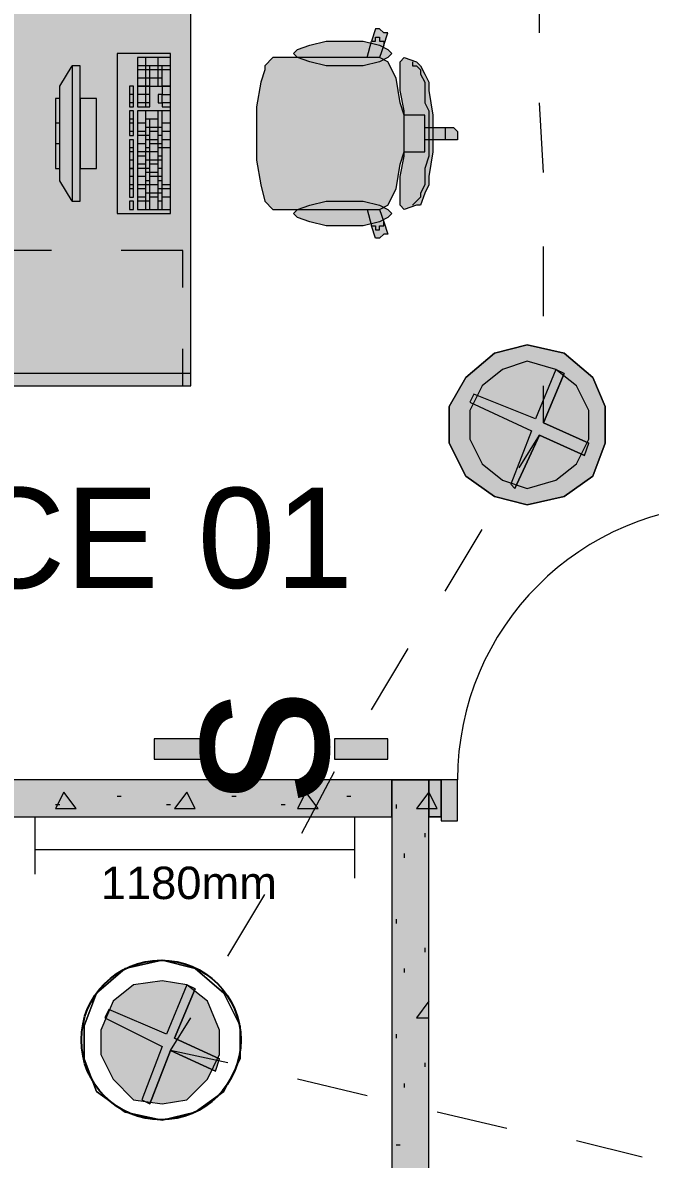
# Model space of a CAD drawing. Header units: inches. Extents: x 0.12 to 8.16, y 2.81 to 8.2.
# Drawn here: x 2.5833 to 2.8383, y 6.6092 to 7.0708 of the extents above; entities that cross this region are included whole.
import ezdxf

# ---------------------------------------------------------------- set-up
doc = ezdxf.new("R2010")
doc.units = ezdxf.units.IN
doc.header["$MEASUREMENT"] = 0
for name, color, linetype, true_color in [('PDF_Geometry', 7, 'Continuous', 0x029e21), ('PDF_Solid Fills', 7, 'Continuous', 0xffffff), ('PDF_Text', 7, 'Continuous', 0x5555ff)]:
    doc.layers.add(name, color=color, linetype=linetype, true_color=true_color)
doc.styles.add('PDF F2', font='arial.ttf')

msp = doc.modelspace()

# ---------------------------------------------------------------- hatches: boundary and pattern name
at = {"layer": 'PDF_Solid Fills', "transparency": 33554559}
for points in [[(2.694999906751844, 7.056666904025607), (2.723333240085178, 7.056666904025607), (2.724999906751844, 7.063333570692274), (2.726666573418511, 7.068333570692274), (2.728333240085178, 7.068333570692274), (2.729999906751845, 7.066666904025607), (2.731666573418511, 7.066666904025607), (2.729999906751845, 7.061666904025607), (2.728333240085178, 7.056666904025607), (2.731666573418511, 7.05500023735894), (2.734999906751844, 7.048333570692273), (2.736666573418511, 7.038333570692274), (2.738333240085178, 7.033333570692274), (2.743333240085178, 7.033333570692274), (2.746666573418511, 7.033333570692274), (2.746666573418511, 7.028333570692274), (2.753333240085178, 7.028333570692274), (2.758333240085178, 7.028333570692274), (2.759999906751844, 7.026666904025607), (2.759999906751844, 7.025000237358941), (2.678333240085178, 7.025000237358941), (2.678333240085178, 7.036666904025608), (2.678333240085178, 7.036666904025608), (2.679999906751844, 7.046666904025607), (2.681666573418511, 7.051666904025607), (2.681666573418511, 7.053333570692274), (2.684999906751845, 7.056666904025607), (2.684999906751845, 7.056666904025607), (2.689999906751845, 7.056666904025607)], [(2.713333553738064, 7.063333299424913), (2.721666887071398, 7.063333299424913), (2.728333553738064, 7.061666632758246), (2.731666887071398, 7.05999996609158), (2.733333553738064, 7.058333299424913), (2.731666887071398, 7.056666632758246), (2.728333553738064, 7.054999966091579), (2.721666887071398, 7.053333299424913), (2.713333553738064, 7.053333299424913), (2.706666887071397, 7.053333299424913), (2.700000220404731, 7.054999966091579), (2.695000220404731, 7.056666632758246), (2.693333553738064, 7.058333299424913), (2.695000220404731, 7.05999996609158), (2.700000220404731, 7.061666632758246), (2.706666887071397, 7.063333299424913)], [(2.75, 7.033333672417534), (2.75, 7.0250003390842), (2.738333333333333, 7.0250003390842), (2.738333333333333, 7.035000339084201), (2.736666666666667, 7.043333672417534), (2.736666666666667, 7.048333672417534), (2.736666666666667, 7.053333672417534), (2.736666666666667, 7.0550003390842), (2.738333333333333, 7.056667005750867), (2.743333333333333, 7.0550003390842), (2.745, 7.053333672417534), (2.746666666666667, 7.050000339084201), (2.748333333333334, 7.046667005750868), (2.748333333333334, 7.043333672417534)], [(2.606666776869032, 6.998333401150173), (2.603333443535699, 6.998333401150173), (2.598333443535699, 7.006666734483507), (2.598333443535699, 7.011666734483507), (2.596666776869032, 7.011666734483507), (2.596666776869032, 7.04000006781684), (2.598333443535699, 7.04000006781684), (2.598333443535699, 7.04500006781684), (2.603333443535699, 7.053333401150173), (2.606666776869032, 7.053333401150173), (2.606666776869032, 7.04000006781684), (2.613333443535699, 7.04000006781684), (2.613333443535699, 7.011666734483507), (2.606666776869032, 7.011666734483507)], [(2.694999906751844, 6.994999779595268), (2.689999906751845, 6.994999779595268), (2.684999906751845, 6.994999779595268), (2.684999906751845, 6.994999779595268), (2.681666573418511, 6.998333112928601), (2.681666573418511, 6.998333112928601), (2.679999906751844, 7.004999779595268), (2.678333240085178, 7.014999779595268), (2.678333240085178, 7.014999779595268), (2.678333240085178, 7.024999779595269), (2.759999906751844, 7.024999779595269), (2.759999906751844, 7.023333112928602), (2.758333240085178, 7.023333112928602), (2.753333240085178, 7.023333112928602), (2.746666573418511, 7.023333112928602), (2.746666573418511, 7.018333112928602), (2.743333240085178, 7.018333112928602), (2.738333240085178, 7.018333112928602), (2.736666573418511, 7.013333112928602), (2.734999906751844, 7.003333112928602), (2.731666573418511, 6.996666446261935), (2.728333240085178, 6.994999779595268), (2.729999906751845, 6.989999779595268), (2.731666573418511, 6.984999779595269), (2.729999906751845, 6.984999779595269), (2.728333240085178, 6.983333112928602), (2.726666573418511, 6.983333112928602), (2.724999906751844, 6.988333112928601), (2.723333240085178, 6.994999779595268)], [(2.75, 7.018333435058594), (2.748333333333334, 7.008333435058594), (2.748333333333334, 7.00500010172526), (2.746666666666667, 7.001666768391927), (2.745, 6.996666768391927), (2.743333333333333, 6.996666768391927), (2.738333333333333, 6.99500010172526), (2.736666666666667, 6.996666768391927), (2.736666666666667, 6.998333435058594), (2.736666666666667, 7.003333435058594), (2.736666666666667, 7.008333435058594), (2.738333333333333, 7.016666768391927), (2.738333333333333, 7.025000101725261), (2.75, 7.025000101725261)], [(2.713333553738064, 6.988333384195963), (2.706666887071397, 6.988333384195963), (2.700000220404731, 6.99000005086263), (2.695000220404731, 6.991666717529296), (2.693333553738064, 6.993333384195963), (2.695000220404731, 6.99500005086263), (2.700000220404731, 6.996666717529297), (2.706666887071397, 6.998333384195963), (2.713333553738064, 6.998333384195963), (2.721666887071398, 6.998333384195963), (2.728333553738064, 6.996666717529297), (2.731666887071398, 6.99500005086263), (2.733333553738064, 6.993333384195963), (2.731666887071398, 6.991666717529296), (2.728333553738064, 6.99000005086263), (2.721666887071398, 6.988333384195963)], [(2.788333257039388, 6.933333502875434), (2.799999923706054, 6.930000169542101), (2.808333257039388, 6.923333502875434), (2.813333257039388, 6.913333502875434), (2.813333257039388, 6.901666836208768), (2.808333257039388, 6.891666836208767), (2.799999923706054, 6.885000169542101), (2.788333257039388, 6.881666836208767), (2.778333257039388, 6.885000169542101), (2.769999923706054, 6.891666836208767), (2.764999923706054, 6.901666836208768), (2.764999923706054, 6.913333502875434), (2.769999923706054, 6.923333502875434), (2.778333257039388, 6.930000169542101)], [(2.788333257039388, 6.881666819254557), (2.778333257039388, 6.88500015258789), (2.769999923706054, 6.891666819254556), (2.764999923706054, 6.901666819254556), (2.764999923706054, 6.913333485921223), (2.769999923706054, 6.923333485921224), (2.778333257039388, 6.93000015258789), (2.788333257039388, 6.933333485921223), (2.799999923706054, 6.93000015258789), (2.808333257039388, 6.923333485921224), (2.813333257039388, 6.913333485921223), (2.813333257039388, 6.901666819254556), (2.808333257039388, 6.891666819254556), (2.799999923706054, 6.88500015258789)], [(2.57166671875, 6.92833328125), (2.651666645833333, 6.92833328125), (2.651666645833333, 6.923333489583333), (2.486666677083333, 6.923333489583333), (2.486666677083333, 6.92833328125), (2.566666604166667, 6.92833328125)], [(2.640000025431315, 6.681666904025607), (2.650000025431315, 6.68000023735894), (2.658333358764648, 6.673333570692273), (2.663333358764648, 6.661666904025608), (2.663333358764648, 6.651666904025607), (2.658333358764648, 6.641666904025607), (2.650000025431315, 6.633333570692274), (2.640000025431315, 6.631666904025607), (2.628333358764648, 6.633333570692274), (2.620000025431315, 6.641666904025607), (2.615000025431315, 6.651666904025607), (2.615000025431315, 6.661666904025608), (2.620000025431315, 6.673333570692273), (2.628333358764648, 6.68000023735894)], [(2.640000025431315, 6.631666819254557), (2.628333358764648, 6.633333485921224), (2.620000025431315, 6.641666819254556), (2.615000025431315, 6.651666819254556), (2.615000025431315, 6.661666819254557), (2.620000025431315, 6.673333485921224), (2.628333358764648, 6.68000015258789), (2.640000025431315, 6.681666819254557), (2.650000025431315, 6.68000015258789), (2.658333358764648, 6.673333485921224), (2.663333358764648, 6.661666819254557), (2.663333358764648, 6.651666819254556), (2.658333358764648, 6.641666819254556), (2.650000025431315, 6.633333485921224)]]:
    msp.add_hatch(color=256, dxfattribs=at).paths.add_polyline_path(points)
at = {"layer": 'PDF_Solid Fills', "true_color": 0xaaaaaa, "transparency": 33554559}
for points in [[(2.788333257039388, 6.939999898274739), (2.803333257039388, 6.936666564941406), (2.814999923706055, 6.926666564941406), (2.819999923706054, 6.914999898274739), (2.819999923706054, 6.899999898274739), (2.814999923706055, 6.886666564941406), (2.803333257039388, 6.878333231608073), (2.788333257039388, 6.874999898274739), (2.774999923706055, 6.878333231608073), (2.763333257039388, 6.886666564941406), (2.756666590372721, 6.899999898274739), (2.756666590372721, 6.914999898274739), (2.763333257039388, 6.926666564941406), (2.774999923706055, 6.936666564941406)], [(2.813333299424913, 6.899999830457899), (2.811666632758246, 6.894999830457899), (2.793333299424913, 6.903333163791232), (2.783333299424913, 6.881666497124566), (2.781666632758246, 6.883333163791233), (2.78999996609158, 6.904999830457899), (2.76499996609158, 6.916666497124566), (2.766666632758246, 6.919999830457899), (2.791666632758246, 6.909999830457899), (2.79999996609158, 6.929999830457899), (2.803333299424913, 6.928333163791232), (2.794999966091579, 6.908333163791233)], [(2.663333257039388, 6.649999830457899), (2.661666590372721, 6.644999830457899), (2.643333257039388, 6.653333163791232), (2.634999923706054, 6.631666497124566), (2.631666590372721, 6.633333163791233), (2.639999923706054, 6.654999830457899), (2.616666590372721, 6.666666497124566), (2.618333257039388, 6.669999830457899), (2.641666590372721, 6.659999830457899), (2.649999923706055, 6.679999830457899), (2.653333257039388, 6.678333163791232), (2.644999923706054, 6.658333163791233)]]:
    msp.add_hatch(color=253, dxfattribs=at).paths.add_polyline_path(points)

# ---------------------------------------------------------------- linework, layer by layer
at = {"layer": 'PDF_Geometry', "lineweight": 9}
for points in [[(2.57166671875, 7.130000114583334), (2.57166671875, 7.32833321875), (2.651666645833333, 7.32833321875), (2.651666645833333, 7.331666625), (2.486666677083333, 7.331666625), (2.486666677083333, 7.32833321875), (2.566666604166667, 7.32833321875), (2.566666604166667, 7.130000114583334), (2.486666677083333, 7.130000114583334), (2.486666677083333, 7.126666708333333), (2.566666604166667, 7.126666708333333), (2.566666604166667, 6.92833328125), (2.486666677083333, 6.92833328125), (2.486666677083333, 6.923333489583333), (2.651666645833333, 6.923333489583333), (2.651666645833333, 6.92833328125), (2.57166671875, 6.92833328125), (2.57166671875, 7.126666708333333), (2.651666645833333, 7.126666708333333), (2.651666645833333, 7.130000114583334)], [(2.5683333125, 7.12833340625), (2.5683333125, 6.923333489583333), (2.651666645833333, 6.923333489583333), (2.651666645833333, 7.12833340625)], [(2.713333447916666, 7.063333197916667), (2.72166665625, 7.063333197916667), (2.72833346875, 7.061666802083334), (2.7316665625, 7.060000104166667), (2.733333270833333, 7.058333395833333), (2.7316665625, 7.0566666875), (2.72833346875, 7.054999989583333), (2.72166665625, 7.05333328125), (2.713333447916666, 7.05333328125), (2.706666625, 7.05333328125), (2.700000125, 7.054999989583333), (2.695000010416667, 7.0566666875), (2.6933333125, 7.058333395833333), (2.695000010416667, 7.060000104166667), (2.700000125, 7.061666802083334), (2.706666625, 7.063333197916667)], [(2.62166659375, 6.993333177083334), (2.64333328125, 6.993333177083334), (2.64333328125, 7.058333395833333), (2.62166659375, 7.058333395833333)], [(2.64333328125, 7.045000072916666), (2.64333328125, 7.0566666875), (2.629999958333333, 7.0566666875), (2.629999958333333, 7.045000072916666)], [(2.736666677083333, 7.008333208333333), (2.738333385416666, 7.016666729166667), (2.738333385416666, 7.024999937500001), (2.738333385416666, 7.034999843750001), (2.736666677083333, 7.043333375), (2.736666677083333, 7.048333489583333), (2.736666677083333, 7.05333328125), (2.736666677083333, 7.054999989583333), (2.738333385416666, 7.0566666875), (2.743333177083333, 7.054999989583333), (2.744999885416667, 7.05333328125), (2.74666659375, 7.049999875), (2.748333291666667, 7.04666678125), (2.748333291666667, 7.043333375), (2.75, 7.033333458333334), (2.75, 7.024999937500001), (2.75, 7.018333437500001), (2.748333291666667, 7.008333208333333), (2.748333291666667, 7.005000114583334), (2.74666659375, 7.001666708333333), (2.744999885416667, 6.996666593750001), (2.743333177083333, 6.996666593750001), (2.738333385416666, 6.994999885416667), (2.736666677083333, 6.996666593750001), (2.736666677083333, 6.998333291666667), (2.736666677083333, 7.00333340625)], [(2.60666671875, 6.998333291666667), (2.60666671875, 7.05333328125), (2.6033333125, 7.05333328125), (2.6033333125, 6.998333291666667)], [(2.62833340625, 7.036666552083334), (2.62833340625, 7.045000072916666), (2.626666708333333, 7.045000072916666), (2.626666708333333, 7.036666552083334)], [(2.635000072916666, 7.036666552083334), (2.635000072916666, 7.045000072916666), (2.629999958333333, 7.045000072916666), (2.629999958333333, 7.036666552083334)], [(2.598333354166666, 7.011666614583334), (2.598333354166666, 7.039999958333333), (2.59666665625, 7.039999958333333), (2.59666665625, 7.011666614583334)], [(2.613333385416666, 7.011666614583334), (2.613333385416666, 7.039999958333333), (2.60666671875, 7.039999958333333), (2.60666671875, 7.011666614583334)], [(2.62833340625, 7.024999937500001), (2.62833340625, 7.034999843750001), (2.626666708333333, 7.034999843750001), (2.626666708333333, 7.024999937500001)], [(2.64333328125, 6.994999885416667), (2.64333328125, 7.034999843750001), (2.629999958333333, 7.034999843750001), (2.629999958333333, 6.994999885416667)], [(2.62833340625, 7.011666614583334), (2.62833340625, 7.023333229166667), (2.626666708333333, 7.023333229166667), (2.626666708333333, 7.011666614583334)], [(2.62833340625, 7), (2.62833340625, 7.011666614583334), (2.626666708333333, 7.011666614583334), (2.626666708333333, 7)], [(2.62833340625, 6.994999885416667), (2.62833340625, 6.998333291666667), (2.626666708333333, 6.998333291666667), (2.626666708333333, 6.994999885416667)]]:
    msp.add_lwpolyline(points, close=True, dxfattribs=at)
at = {"layer": 'PDF_Geometry', "color": 7, "lineweight": 13}
for points in [[(2.793333375, 7.066666604166667), (2.793333375, 7.094999947916667)], [(2.795000072916666, 7.00999990625), (2.793333375, 7.038333260416668)], [(2.795000072916666, 6.951666510416667), (2.795000072916666, 6.979999864583334)], [(2.795000072916666, 6.908333458333334), (2.795000072916666, 6.923333489583333)], [(2.78499984375, 6.890000020833334), (2.793333375, 6.903333343750001)], [(2.755000114583333, 6.84000015625), (2.770000135416666, 6.86500009375)], [(2.7250000625, 6.791666666666667), (2.74000009375, 6.816666604166667)], [(2.69666671875, 6.741666791666667), (2.710000041666667, 6.766666729166667)], [(2.733333270833333, 6.748333291666667), (2.733333270833333, 6.44666671875), (2.748333291666667, 6.44666671875), (2.748333291666667, 6.748333291666667)], [(2.666666666666667, 6.691666604166667), (2.6816666875, 6.716666541666667)], [(2.666666666666667, 6.648333229166667), (2.64333328125, 6.653333343750001), (2.651666645833333, 6.666666666666667)], [(2.723333354166666, 6.63499990625), (2.695000010416667, 6.641666729166667)], [(2.780000052083333, 6.621666593750001), (2.751666708333333, 6.62833340625)], [(2.835000041666667, 6.609999979166667), (2.808333395833333, 6.616666791666667)]]:
    msp.add_lwpolyline(points, dxfattribs=at)
at = {"layer": 'PDF_Geometry', "lineweight": 9}
for points in [[(2.723333354166666, 7.0566666875), (2.7250000625, 7.063333197916667), (2.726666770833333, 7.063333197916667), (2.726666770833333, 7.064999895833333), (2.72833346875, 7.064999895833333), (2.72833346875, 7.063333197916667), (2.729999864583333, 7.063333197916667), (2.729999864583333, 7.061666802083334), (2.7316665625, 7.066666604166667), (2.729999864583333, 7.066666604166667), (2.72833346875, 7.0683333125), (2.726666770833333, 7.0683333125), (2.7250000625, 7.063333197916667)], [(2.729999864583333, 7.061666802083334), (2.72833346875, 7.0566666875), (2.723333354166666, 7.0566666875), (2.695000010416667, 7.0566666875), (2.689999895833333, 7.0566666875), (2.685000104166667, 7.0566666875), (2.6816666875, 7.05333328125), (2.6816666875, 7.051666572916667), (2.679999989583333, 7.04666678125), (2.67833328125, 7.036666552083334), (2.67833328125, 7.024999937500001), (2.67833328125, 7.015000020833334), (2.679999989583333, 7.005000114583334), (2.6816666875, 6.998333291666667), (2.685000104166667, 6.994999885416667), (2.689999895833333, 6.994999885416667), (2.695000010416667, 6.994999885416667), (2.700000125, 6.996666593750001), (2.706666625, 6.998333291666667), (2.713333447916666, 6.998333291666667), (2.72166665625, 6.998333291666667), (2.72833346875, 6.996666593750001), (2.7316665625, 6.994999885416667), (2.733333270833333, 6.993333177083334), (2.7316665625, 6.991666791666667), (2.72833346875, 6.99000009375), (2.72166665625, 6.988333385416666), (2.713333447916666, 6.988333385416666), (2.706666625, 6.988333385416666), (2.700000125, 6.99000009375), (2.695000010416667, 6.991666791666667), (2.6933333125, 6.993333177083334), (2.695000010416667, 6.994999885416667), (2.723333354166666, 6.994999885416667), (2.72833346875, 6.994999885416667), (2.729999864583333, 6.99000009375)], [(2.726666770833333, 7.063333197916667), (2.726666770833333, 7.063333197916667)], [(2.729999864583333, 7.061666802083334), (2.729999864583333, 7.061666802083334)], [(2.633333364583333, 7.036666552083334), (2.633333364583333, 7.045000072916666), (2.633333364583333, 7.0566666875)], [(2.638333322916667, 7.045000072916666), (2.638333322916667, 7.0566666875)], [(2.685000104166667, 7.0566666875), (2.685000104166667, 7.0566666875)], [(2.72833346875, 7.0566666875), (2.72833346875, 7.0566666875)], [(2.72833346875, 6.994999885416667), (2.7316665625, 6.996666593750001), (2.734999979166667, 7.00333340625), (2.736666677083333, 7.013333322916667), (2.738333385416666, 7.018333437500001), (2.738333385416666, 7.024999937500001), (2.738333385416666, 7.033333458333334), (2.736666677083333, 7.038333260416668), (2.734999979166667, 7.048333489583333), (2.7316665625, 7.054999989583333), (2.72833346875, 7.0566666875)], [(2.741666791666667, 7.054999989583333), (2.741666791666667, 7.054999989583333)], [(2.741666791666667, 7.054999989583333), (2.741666791666667, 7.05333328125), (2.743333177083333, 7.05333328125), (2.744999885416667, 7.051666572916667), (2.744999885416667, 7.049999875), (2.74666659375, 7.04666678125), (2.74666659375, 7.043333375), (2.74666659375, 7.038333260416668), (2.748333291666667, 7.034999843750001), (2.748333291666667, 7.030000052083333), (2.748333291666667, 7.024999937500001), (2.748333291666667, 7.02166653125), (2.748333291666667, 7.016666729166667), (2.74666659375, 7.011666614583334), (2.74666659375, 7.008333208333333), (2.74666659375, 7.005000114583334), (2.744999885416667, 7.001666708333333), (2.744999885416667, 7), (2.743333177083333, 6.998333291666667), (2.741666791666667, 6.996666593750001)], [(2.6033333125, 6.998333291666667), (2.598333354166666, 7.006666822916667), (2.598333354166666, 7.045000072916666), (2.6033333125, 7.05333328125)], [(2.64333328125, 7.05333328125), (2.629999958333333, 7.05333328125)], [(2.64333328125, 7.051666572916667), (2.629999958333333, 7.051666572916667)], [(2.635000072916666, 7.045000072916666), (2.635000072916666, 7.05333328125)], [(2.640000020833333, 7.045000072916666), (2.640000020833333, 7.041666666666667), (2.638333322916667, 7.041666666666667), (2.638333322916667, 7.038333260416668), (2.640000020833333, 7.038333260416668), (2.640000020833333, 7.036666552083334), (2.64333328125, 7.036666552083334), (2.64333328125, 7.045000072916666), (2.640000020833333, 7.045000072916666), (2.640000020833333, 7.05333328125)], [(2.640000020833333, 7.048333489583333), (2.629999958333333, 7.048333489583333)], [(2.62833340625, 7.041666666666667), (2.626666708333333, 7.041666666666667)], [(2.635000072916666, 7.041666666666667), (2.629999958333333, 7.041666666666667)], [(2.64333328125, 7.038333260416668), (2.640000020833333, 7.038333260416668), (2.640000020833333, 7.041666666666667), (2.64333328125, 7.041666666666667)], [(2.62833340625, 7.038333260416668), (2.626666708333333, 7.038333260416668)], [(2.635000072916666, 7.038333260416668), (2.629999958333333, 7.038333260416668)], [(2.67833328125, 7.036666552083334), (2.67833328125, 7.036666552083334)], [(2.62833340625, 7.031666760416667), (2.626666708333333, 7.031666760416667)], [(2.633333364583333, 6.994999885416667), (2.633333364583333, 7.034999843750001)], [(2.635000072916666, 6.994999885416667), (2.635000072916666, 7.031666760416667), (2.633333364583333, 7.031666760416667)], [(2.638333322916667, 7.031666760416667), (2.635000072916666, 7.031666760416667)], [(2.638333322916667, 6.994999885416667), (2.638333322916667, 7.034999843750001)], [(2.640000020833333, 6.994999885416667), (2.640000020833333, 7.034999843750001)], [(2.738333385416666, 7.018333437500001), (2.743333177083333, 7.018333437500001), (2.74666659375, 7.018333437500001), (2.74666659375, 7.023333229166667), (2.74666659375, 7.024999937500001), (2.74666659375, 7.028333343750001), (2.74666659375, 7.033333458333334), (2.743333177083333, 7.033333458333334), (2.738333385416666, 7.033333458333334)], [(2.598333354166666, 7.030000052083333), (2.59666665625, 7.030000052083333)], [(2.62833340625, 7.030000052083333), (2.626666708333333, 7.030000052083333)], [(2.62833340625, 7.026666645833334), (2.626666708333333, 7.026666645833334)], [(2.633333364583333, 7.030000052083333), (2.629999958333333, 7.030000052083333)], [(2.633333364583333, 7.026666645833334), (2.629999958333333, 7.026666645833334)], [(2.640000020833333, 7.028333343750001), (2.638333322916667, 7.028333343750001), (2.635000072916666, 7.028333343750001), (2.633333364583333, 7.028333343750001)], [(2.638333322916667, 7.026666645833334), (2.635000072916666, 7.026666645833334)], [(2.64333328125, 7.030000052083333), (2.640000020833333, 7.030000052083333)], [(2.64333328125, 7.026666645833334), (2.640000020833333, 7.026666645833334)], [(2.74666659375, 7.028333343750001), (2.753333406249999, 7.028333343750001), (2.755000114583333, 7.028333343750001), (2.755000114583333, 7.026666645833334), (2.755000114583333, 7.024999937500001), (2.755000114583333, 7.023333229166667), (2.753333406249999, 7.023333229166667), (2.74666659375, 7.023333229166667)], [(2.753333406249999, 7.028333343750001), (2.758333208333333, 7.028333343750001), (2.75999990625, 7.026666645833334), (2.75999990625, 7.024999937500001), (2.75999990625, 7.023333229166667), (2.758333208333333, 7.023333229166667), (2.753333406249999, 7.023333229166667)], [(2.755000114583333, 7.026666645833334), (2.755000114583333, 7.026666645833334)], [(2.635000072916666, 7.024999937500001), (2.633333364583333, 7.024999937500001), (2.629999958333333, 7.024999937500001)], [(2.638333322916667, 7.023333229166667), (2.635000072916666, 7.023333229166667), (2.633333364583333, 7.023333229166667)], [(2.640000020833333, 7.024999937500001), (2.638333322916667, 7.024999937500001)], [(2.64333328125, 7.023333229166667), (2.640000020833333, 7.023333229166667)], [(2.755000114583333, 7.024999937500001), (2.755000114583333, 7.024999937500001)], [(2.755000114583333, 7.024999937500001), (2.755000114583333, 7.024999937500001)], [(2.598333354166666, 7.02166653125), (2.59666665625, 7.02166653125)], [(2.62833340625, 7.020000135416667), (2.626666708333333, 7.020000135416667)], [(2.62833340625, 7.018333437500001), (2.626666708333333, 7.018333437500001)], [(2.633333364583333, 7.02166653125), (2.629999958333333, 7.02166653125)], [(2.638333322916667, 7.018333437500001), (2.635000072916666, 7.018333437500001), (2.633333364583333, 7.018333437500001), (2.629999958333333, 7.018333437500001)], [(2.635000072916666, 7.020000135416667), (2.633333364583333, 7.020000135416667)], [(2.640000020833333, 7.02166653125), (2.638333322916667, 7.02166653125), (2.635000072916666, 7.02166653125)], [(2.64333328125, 7.020000135416667), (2.640000020833333, 7.020000135416667), (2.638333322916667, 7.020000135416667)], [(2.62833340625, 7.015000020833334), (2.626666708333333, 7.015000020833334)], [(2.633333364583333, 7.016666729166667), (2.629999958333333, 7.016666729166667)], [(2.633333364583333, 7.013333322916667), (2.629999958333333, 7.013333322916667)], [(2.640000020833333, 7.015000020833334), (2.638333322916667, 7.015000020833334), (2.635000072916666, 7.015000020833334), (2.633333364583333, 7.015000020833334)], [(2.638333322916667, 7.013333322916667), (2.635000072916666, 7.013333322916667)], [(2.640000020833333, 7.016666729166667), (2.638333322916667, 7.016666729166667)], [(2.67833328125, 7.015000020833334), (2.67833328125, 7.015000020833334)], [(2.62833340625, 7.008333208333333), (2.626666708333333, 7.008333208333333)], [(2.635000072916666, 7.011666614583334), (2.633333364583333, 7.011666614583334), (2.629999958333333, 7.011666614583334)], [(2.633333364583333, 7.008333208333333), (2.629999958333333, 7.008333208333333)], [(2.638333322916667, 7.00999990625), (2.635000072916666, 7.00999990625), (2.633333364583333, 7.00999990625)], [(2.640000020833333, 7.008333208333333), (2.638333322916667, 7.008333208333333), (2.635000072916666, 7.008333208333333)], [(2.640000020833333, 7.011666614583334), (2.638333322916667, 7.011666614583334)], [(2.62833340625, 7.005000114583334), (2.626666708333333, 7.005000114583334)], [(2.638333322916667, 7.005000114583334), (2.635000072916666, 7.005000114583334), (2.633333364583333, 7.005000114583334), (2.629999958333333, 7.005000114583334)], [(2.635000072916666, 7.006666822916667), (2.633333364583333, 7.006666822916667)], [(2.640000020833333, 7.006666822916667), (2.638333322916667, 7.006666822916667)], [(2.64333328125, 7.005000114583334), (2.640000020833333, 7.005000114583334)], [(2.62833340625, 7.00333340625), (2.626666708333333, 7.00333340625)], [(2.633333364583333, 7.00333340625), (2.629999958333333, 7.00333340625)], [(2.633333364583333, 7), (2.629999958333333, 7)], [(2.640000020833333, 7.001666708333333), (2.638333322916667, 7.001666708333333), (2.635000072916666, 7.001666708333333), (2.633333364583333, 7.001666708333333)], [(2.638333322916667, 7), (2.635000072916666, 7)], [(2.64333328125, 7.00333340625), (2.640000020833333, 7.00333340625), (2.638333322916667, 7.00333340625)], [(2.64333328125, 7), (2.640000020833333, 7)], [(2.635000072916666, 6.998333291666667), (2.633333364583333, 6.998333291666667), (2.629999958333333, 6.998333291666667)], [(2.640000020833333, 6.998333291666667), (2.638333322916667, 6.998333291666667)], [(2.6816666875, 6.998333291666667), (2.6816666875, 6.998333291666667)], [(2.685000104166667, 6.994999885416667), (2.685000104166667, 6.994999885416667)], [(2.723333354166666, 6.994999885416667), (2.7250000625, 6.988333385416666), (2.726666770833333, 6.988333385416666), (2.726666770833333, 6.986666677083334), (2.72833346875, 6.986666677083334), (2.72833346875, 6.988333385416666), (2.729999864583333, 6.988333385416666), (2.729999864583333, 6.99000009375), (2.7316665625, 6.984999979166667), (2.729999864583333, 6.984999979166667), (2.72833346875, 6.983333270833334), (2.726666770833333, 6.983333270833334), (2.7250000625, 6.988333385416666)], [(2.72833346875, 6.994999885416667), (2.72833346875, 6.994999885416667)], [(2.741666791666667, 6.996666593750001), (2.741666791666667, 6.996666593750001)], [(2.741666791666667, 6.996666593750001), (2.741666791666667, 6.996666593750001)], [(2.726666770833333, 6.986666677083334), (2.726666770833333, 6.986666677083334)], [(2.729999864583333, 6.988333385416666), (2.729999864583333, 6.988333385416666)], [(2.594999947916667, 6.97833346875), (2.5683333125, 6.97833346875), (2.543333375, 6.97833346875)], [(2.648333385416667, 6.963333447916667), (2.648333385416667, 6.97833346875), (2.623333291666667, 6.97833346875)], [(2.648333385416667, 6.923333489583333), (2.648333385416667, 6.938333197916667)]]:
    msp.add_lwpolyline(points, dxfattribs=at)
at = {"layer": 'PDF_Geometry', "color": 8, "lineweight": 13, "true_color": 0x7f7f7f}
for points in [[(2.788333260416667, 6.939999895833333), (2.7749999375, 6.936666802083334), (2.763333322916666, 6.926666572916667), (2.756666822916666, 6.914999958333333), (2.756666822916666, 6.899999937500001), (2.763333322916666, 6.886666614583334), (2.7749999375, 6.87833340625), (2.788333260416667, 6.875), (2.80333328125, 6.87833340625), (2.814999895833333, 6.886666614583334), (2.820000010416667, 6.899999937500001), (2.820000010416667, 6.914999958333333), (2.814999895833333, 6.926666572916667), (2.80333328125, 6.936666802083334)], [(2.788333260416667, 6.881666822916667), (2.799999875, 6.88499990625), (2.808333395833333, 6.891666729166667), (2.813333197916667, 6.901666645833334), (2.813333197916667, 6.913333260416668), (2.808333395833333, 6.923333489583333), (2.799999875, 6.929999989583333), (2.788333260416667, 6.933333395833333), (2.77833334375, 6.929999989583333), (2.770000135416666, 6.923333489583333), (2.765000020833333, 6.913333260416668), (2.765000020833333, 6.901666645833334), (2.770000135416666, 6.891666729166667), (2.77833334375, 6.88499990625)], [(2.788333260416667, 6.933333395833333), (2.77833334375, 6.929999989583333), (2.770000135416666, 6.923333489583333), (2.765000020833333, 6.913333260416668), (2.765000020833333, 6.901666645833334), (2.770000135416666, 6.891666729166667), (2.77833334375, 6.88499990625), (2.788333260416667, 6.881666822916667), (2.799999875, 6.88499990625), (2.808333395833333, 6.891666729166667), (2.813333197916667, 6.901666645833334), (2.813333197916667, 6.913333260416668), (2.808333395833333, 6.923333489583333), (2.799999875, 6.929999989583333)], [(2.813333197916667, 6.899999937500001), (2.795000072916666, 6.908333458333334), (2.80333328125, 6.92833328125), (2.799999875, 6.929999989583333), (2.791666666666667, 6.909999843750001), (2.766666729166666, 6.920000072916666), (2.765000020833333, 6.916666666666667), (2.789999958333333, 6.905000052083333), (2.781666760416666, 6.883333208333333), (2.783333458333333, 6.881666822916667), (2.793333375, 6.903333343750001), (2.811666802083333, 6.895000135416667)], [(2.636666614583333, 6.780000052083333), (2.636666614583333, 6.77166653125), (2.65666659375, 6.77166653125), (2.65666659375, 6.780000052083333)], [(2.710000041666667, 6.780000052083333), (2.710000041666667, 6.77166653125), (2.7316665625, 6.77166653125), (2.7316665625, 6.780000052083333)], [(2.640000020833333, 6.689999895833333), (2.625, 6.686666802083334), (2.613333385416666, 6.676666572916667), (2.608333270833333, 6.663333260416668), (2.608333270833333, 6.649999937500001), (2.613333385416666, 6.636666614583334), (2.625, 6.62833340625), (2.640000020833333, 6.625), (2.65333334375, 6.62833340625), (2.664999958333333, 6.636666614583334), (2.67166678125, 6.649999937500001), (2.67166678125, 6.663333260416668), (2.664999958333333, 6.676666572916667), (2.65333334375, 6.686666802083334)], [(2.640000020833333, 6.631666822916667), (2.6499999375, 6.633333208333333), (2.658333302083333, 6.641666729166667), (2.663333260416667, 6.651666645833334), (2.663333260416667, 6.661666552083334), (2.658333302083333, 6.673333489583333), (2.6499999375, 6.679999989583333), (2.640000020833333, 6.6816666875), (2.62833340625, 6.679999989583333), (2.620000041666667, 6.673333489583333), (2.614999927083333, 6.661666552083334), (2.614999927083333, 6.651666645833334), (2.620000041666667, 6.641666729166667), (2.62833340625, 6.633333208333333)], [(2.640000020833333, 6.6816666875), (2.62833340625, 6.679999989583333), (2.620000041666667, 6.673333489583333), (2.614999927083333, 6.661666552083334), (2.614999927083333, 6.651666645833334), (2.620000041666667, 6.641666729166667), (2.62833340625, 6.633333208333333), (2.640000020833333, 6.631666822916667), (2.6499999375, 6.633333208333333), (2.658333302083333, 6.641666729166667), (2.663333260416667, 6.651666645833334), (2.663333260416667, 6.661666552083334), (2.658333302083333, 6.673333489583333), (2.6499999375, 6.679999989583333)], [(2.663333260416667, 6.649999937500001), (2.644999979166666, 6.658333458333334), (2.65333334375, 6.67833328125), (2.6499999375, 6.679999989583333), (2.641666729166666, 6.659999843750001), (2.61833334375, 6.670000072916666), (2.616666635416666, 6.666666666666667), (2.640000020833333, 6.655000052083333), (2.63166665625, 6.633333208333333), (2.635000072916666, 6.631666822916667), (2.64333328125, 6.653333343750001), (2.661666708333333, 6.645000135416667)]]:
    msp.add_lwpolyline(points, close=True, dxfattribs=at)
at = {"layer": 'PDF_Geometry', "color": 123, "lineweight": 13, "true_color": 0x71cebe}
for points in [[(2.788333260416667, 6.939999895833333), (2.80333328125, 6.936666802083334), (2.814999895833333, 6.926666572916667), (2.820000010416667, 6.914999958333333), (2.820000010416667, 6.899999937500001), (2.814999895833333, 6.886666614583334), (2.80333328125, 6.87833340625), (2.788333260416667, 6.875), (2.7749999375, 6.87833340625), (2.763333322916666, 6.886666614583334), (2.756666822916666, 6.899999937500001), (2.756666822916666, 6.914999958333333), (2.763333322916666, 6.926666572916667), (2.7749999375, 6.936666802083334)], [(2.788333260416667, 6.933333395833333), (2.77833334375, 6.929999989583333), (2.770000135416666, 6.923333489583333), (2.765000020833333, 6.913333260416668), (2.765000020833333, 6.901666645833334), (2.770000135416666, 6.891666729166667), (2.77833334375, 6.88499990625), (2.788333260416667, 6.881666822916667), (2.799999875, 6.88499990625), (2.808333395833333, 6.891666729166667), (2.813333197916667, 6.901666645833334), (2.813333197916667, 6.913333260416668), (2.808333395833333, 6.923333489583333), (2.799999875, 6.929999989583333)], [(2.640000020833333, 6.689999895833333), (2.65333334375, 6.686666802083334), (2.664999958333333, 6.676666572916667), (2.67166678125, 6.663333260416668), (2.67166678125, 6.649999937500001), (2.664999958333333, 6.636666614583334), (2.65333334375, 6.62833340625), (2.640000020833333, 6.625), (2.625, 6.62833340625), (2.613333385416666, 6.636666614583334), (2.608333270833333, 6.649999937500001), (2.608333270833333, 6.663333260416668), (2.613333385416666, 6.676666572916667), (2.625, 6.686666802083334)], [(2.640000020833333, 6.6816666875), (2.62833340625, 6.679999989583333), (2.620000041666667, 6.673333489583333), (2.614999927083333, 6.661666552083334), (2.614999927083333, 6.651666645833334), (2.620000041666667, 6.641666729166667), (2.62833340625, 6.633333208333333), (2.640000020833333, 6.631666822916667), (2.6499999375, 6.633333208333333), (2.658333302083333, 6.641666729166667), (2.663333260416667, 6.651666645833334), (2.663333260416667, 6.661666552083334), (2.658333302083333, 6.673333489583333), (2.6499999375, 6.679999989583333)]]:
    msp.add_lwpolyline(points, close=True, dxfattribs=at)
at = {"layer": 'PDF_Geometry', "color": 251, "lineweight": 9, "true_color": 0x6a6a6a}
for points in [[(2.799999875, 6.929999989583333), (2.791666666666667, 6.909999843750001), (2.766666729166666, 6.920000072916666)], [(2.80333328125, 6.92833328125), (2.795000072916666, 6.908333458333334), (2.813333197916667, 6.899999937500001)], [(2.765000020833333, 6.916666666666667), (2.789999958333333, 6.905000052083333), (2.781666760416666, 6.883333208333333)], [(2.811666802083333, 6.895000135416667), (2.793333375, 6.903333343750001), (2.783333458333333, 6.881666822916667)], [(2.588333291666666, 6.7250000625), (2.588333291666666, 6.748333291666667)], [(2.718333239583333, 6.723333354166667), (2.718333239583333, 6.748333291666667)], [(2.588333291666666, 6.734999979166667), (2.718333239583333, 6.734999979166667)], [(2.6499999375, 6.679999989583333), (2.641666729166666, 6.659999843750001), (2.61833334375, 6.670000072916666)], [(2.65333334375, 6.67833328125), (2.644999979166666, 6.658333458333334), (2.663333260416667, 6.649999937500001)], [(2.616666635416666, 6.666666666666667), (2.640000020833333, 6.655000052083333), (2.63166665625, 6.633333208333333)], [(2.661666708333333, 6.645000135416667), (2.64333328125, 6.653333343750001), (2.635000072916666, 6.631666822916667)]]:
    msp.add_lwpolyline(points, dxfattribs=at)
at = {"layer": 'PDF_Geometry', "color": 30, "lineweight": 13, "true_color": 0xff6600}
msp.add_lwpolyline([(2.87166659375, 6.763333322916667), (2.87166659375, 6.875, 0.4141789065985189), (2.75999990625, 6.763333322916667)], format="xyb", dxfattribs=at)
at = {"layer": 'PDF_Geometry', "color": 251, "lineweight": 9, "true_color": 0x6a6a6a}
for points in [[(2.65666659375, 6.77166653125), (2.65666659375, 6.780000052083333), (2.636666614583333, 6.780000052083333), (2.636666614583333, 6.77166653125)], [(2.7316665625, 6.77166653125), (2.7316665625, 6.780000052083333), (2.710000041666667, 6.780000052083333), (2.710000041666667, 6.77166653125)]]:
    msp.add_lwpolyline(points, close=True, dxfattribs=at)
at = {"layer": 'PDF_Geometry', "color": 7, "lineweight": 9}
for points in [[(2.753333406249999, 6.763333322916667), (2.36833334375, 6.763333322916667), (2.36833334375, 6.748333291666667), (2.733333270833333, 6.748333291666667)], [(2.733333270833333, 6.763333322916667), (2.748333291666667, 6.763333322916667), (2.753333406249999, 6.763333322916667), (2.748333291666667, 6.763333322916667), (2.753333406249999, 6.763333322916667), (2.753333406249999, 6.748333291666667), (2.748333291666667, 6.748333291666667), (2.753333406249999, 6.748333291666667), (2.753333406249999, 6.763333322916667), (2.753333406249999, 6.748333291666667), (2.748333291666667, 6.748333291666667), (2.753333406249999, 6.748333291666667)]]:
    msp.add_lwpolyline(points, dxfattribs=at)
at = {"layer": 'PDF_Geometry', "color": 7, "lineweight": 13}
for points in [[(2.733333270833333, 6.748333291666667), (2.733333270833333, 6.763333322916667)], [(2.748333291666667, 6.763333322916667), (2.748333291666667, 6.748333291666667)]]:
    msp.add_lwpolyline(points, close=True, dxfattribs=at)
at = {"layer": 'PDF_Geometry', "color": 30, "lineweight": 9, "true_color": 0xff6600}
msp.add_lwpolyline([(2.753333406249999, 6.746666593750001), (2.75999990625, 6.746666593750001), (2.75999990625, 6.763333322916667), (2.753333406249999, 6.763333322916667)], close=True, dxfattribs=at)
at = {"layer": 'PDF_Geometry', "color": 85, "lineweight": 13, "true_color": 0x68b353}
for points in [[(2.6000000625, 6.758333208333333), (2.59666665625, 6.751666708333333), (2.605000020833333, 6.751666708333333)], [(2.6499999375, 6.758333208333333), (2.644999979166666, 6.751666708333333), (2.65333334375, 6.751666708333333)], [(2.698333427083333, 6.758333208333333), (2.695000010416667, 6.751666708333333), (2.70333321875, 6.751666708333333)]]:
    msp.add_lwpolyline(points, close=True, dxfattribs=at)
for points in [[(2.62166659375, 6.756666822916667), (2.623333291666667, 6.756666822916667)], [(2.668333375, 6.756666822916667), (2.670000072916666, 6.756666822916667)], [(2.71500015625, 6.756666822916667), (2.716666541666666, 6.756666822916667)], [(2.748333291666667, 6.751666708333333), (2.751666708333333, 6.751666708333333), (2.748333291666667, 6.758333208333333)], [(2.59666665625, 6.75333340625), (2.598333354166666, 6.75333340625)], [(2.641666729166666, 6.75333340625), (2.64333328125, 6.75333340625)], [(2.688333197916667, 6.75333340625), (2.689999895833333, 6.75333340625)]]:
    msp.add_lwpolyline(points, dxfattribs=at)
at = {"layer": 'PDF_Geometry', "color": 54, "lineweight": 13, "true_color": 0x9f9f00}
for points in [[(2.748333291666667, 6.758333208333333), (2.743333177083333, 6.751666708333333), (2.748333291666667, 6.751666708333333)], [(2.734999979166667, 6.75333340625), (2.734999979166667, 6.751666708333333)], [(2.74666659375, 6.741666791666667), (2.74666659375, 6.74000009375)], [(2.738333385416666, 6.733333270833334), (2.738333385416666, 6.7316665625)], [(2.734999979166667, 6.706666625), (2.734999979166667, 6.704999927083334)], [(2.74666659375, 6.695000010416667), (2.74666659375, 6.6933333125)], [(2.738333385416666, 6.686666802083334), (2.738333385416666, 6.685000104166667)], [(2.748333291666667, 6.673333489583333), (2.743333177083333, 6.666666666666667), (2.748333291666667, 6.666666666666667)], [(2.734999979166667, 6.659999843750001), (2.734999979166667, 6.658333458333334)], [(2.74666659375, 6.648333229166667), (2.74666659375, 6.64666653125)], [(2.738333385416666, 6.640000020833334), (2.738333385416666, 6.638333322916667)], [(2.734999979166667, 6.61500009375), (2.736666677083333, 6.61500009375)]]:
    msp.add_lwpolyline(points, dxfattribs=at)
at = {"layer": 'PDF_Geometry', "color": 7, "lineweight": 25}
msp.add_circle((2.639522383154846, 6.657621849494223), 0.03238157168788677, dxfattribs=at)
at = {"layer": 'PDF_Solid Fills', "lineweight": 25, "transparency": 33554559}
for points in [[(2.5683333125, 7.12833340625), (2.651666645833333, 7.12833340625), (2.5683333125, 6.923333489583333), (2.651666645833333, 6.923333489583333)], [(2.62166659375, 7.058333395833333), (2.64333328125, 7.058333395833333), (2.62166659375, 6.993333177083334), (2.64333328125, 6.993333177083334)], [(2.36833334375, 6.763333322916667), (2.733333270833333, 6.763333322916667), (2.36833334375, 6.748333291666667), (2.733333270833333, 6.748333291666667)], [(2.733333270833333, 6.763333322916667), (2.748333291666667, 6.763333322916667), (2.733333270833333, 6.748333291666667), (2.748333291666667, 6.748333291666667)], [(2.748333291666667, 6.763333322916667), (2.753333406249999, 6.763333322916667), (2.748333291666667, 6.748333291666667), (2.753333406249999, 6.748333291666667)], [(2.753333406249999, 6.763333322916667), (2.75999990625, 6.763333322916667), (2.753333406249999, 6.746666593750001), (2.75999990625, 6.746666593750001)], [(2.733333270833333, 6.748333291666667), (2.748333291666667, 6.748333291666667), (2.733333270833333, 6.44666671875), (2.748333291666667, 6.44666671875)]]:
    msp.add_solid(points, dxfattribs=at)
at = {"layer": 'PDF_Solid Fills', "color": 253, "lineweight": 25, "true_color": 0xaaaaaa, "transparency": 33554559}
for points in [[(2.636666614583333, 6.780000052083333), (2.65666659375, 6.780000052083333), (2.636666614583333, 6.77166653125), (2.65666659375, 6.77166653125)], [(2.710000041666667, 6.780000052083333), (2.7316665625, 6.780000052083333), (2.710000041666667, 6.77166653125), (2.7316665625, 6.77166653125)]]:
    msp.add_solid(points, dxfattribs=at)

# ---------------------------------------------------------------- texts
at = {"layer": 'PDF_Text', "attachment_point": 4, "style": 'PDF F2'}
for s, insert, char_height in [('OFFICE 01', (2.429999881320529, 6.861292521158854), 0.04072280883789062), ('1180mm', (2.61499998304579, 6.721349928114149), 0.013175048828125)]:
    msp.add_mtext(s, dxfattribs=dict(at, insert=insert, char_height=char_height))
at = {"layer": 'PDF_Text', "insert": (2.674265225728353, 6.753304375542534), "char_height": 0.06719818115234374, "attachment_point": 4, "rotation": 89.89918999080449, "style": 'PDF F2'}
msp.add_mtext('s', dxfattribs=at)

doc.saveas('drawing.dxf')
